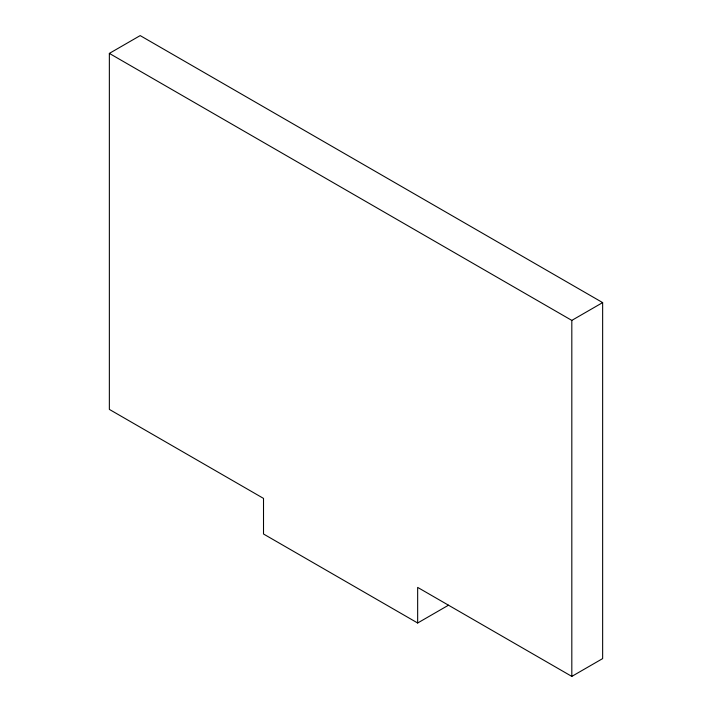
<?xml version="1.0" encoding="UTF-8"?>
<svg xmlns="http://www.w3.org/2000/svg" width="712" height="712" viewBox="0 0 712 712"><rect width="100%" height="100%" fill="white"/><g stroke="black" fill="none" stroke-linecap="round" stroke-linejoin="round"><path stroke-width="1.07" d="M417.659 623L263.511 534L263.511 498.4L109.354 409.4L109.354 53.4L140.184 35.6L602.646 302.6L602.646 658.6L571.816 676.4L417.659 587.4L417.659 623L448.489 605.2M109.354 53.4L571.816 320.4L602.646 302.6M571.816 320.4L571.816 676.4"/></g></svg>
